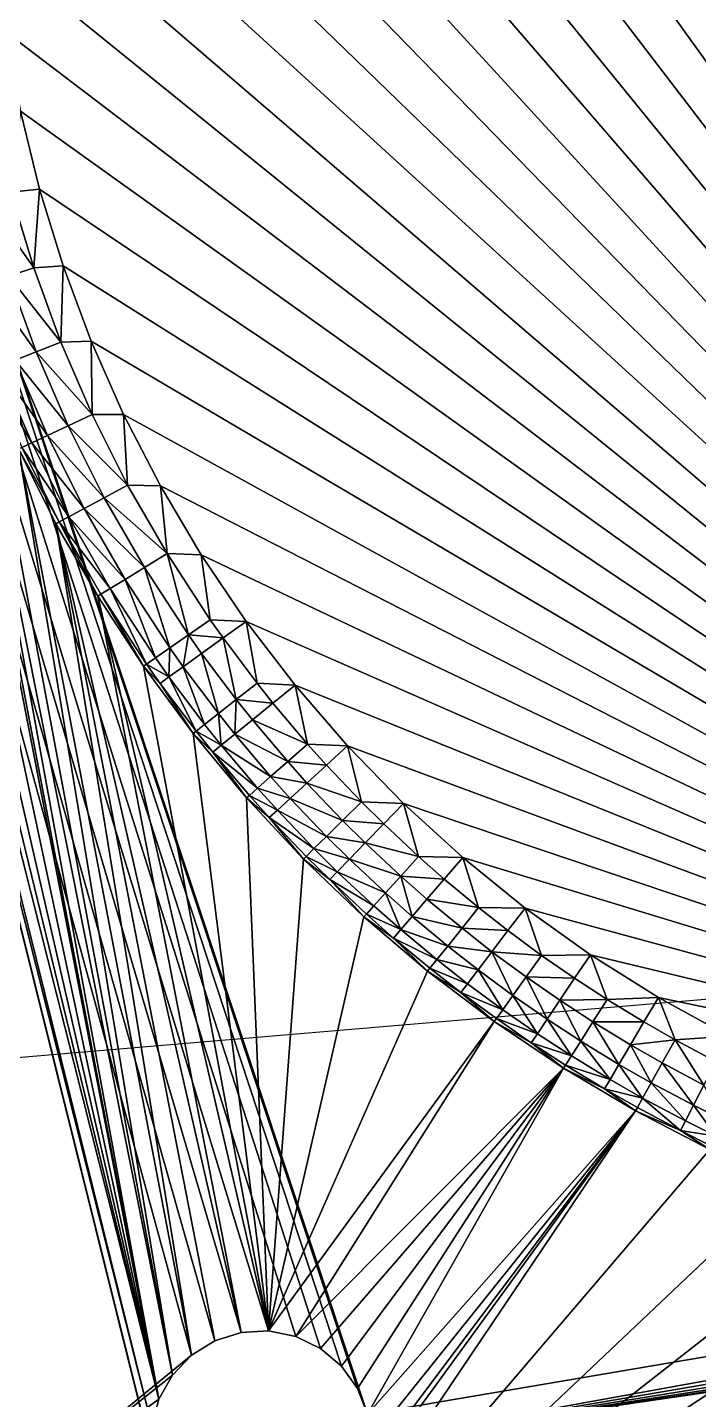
# Model space of a CAD drawing. Header units: millimetres. Extents: x 181 to 425, y 159 to 1094.
# Drawn here: x 285.05 to 294.22, y 274.74 to 293.48 of the extents above; entities that cross this region are included whole.
import ezdxf

# ---------------------------------------------------------------- set-up
doc = ezdxf.new("R2010")
doc.units = ezdxf.units.MM
doc.layers.add('Tampa', color=7, linetype='Continuous', transparency=0.6)

# ---------------------------------------------------------------- blocks, each defined once
blk = doc.blocks.new('plataforma')
for points in [[(-0.686, 27.723), (-2.5, 31), (36.5, 31)], [(-0.907, 28.027), (-2.5, 31), (-0.686, 27.723)], [(-1.536, 28.427), (-2.5, 31), (-1.196, 28.267)], [(-1.196, 28.267), (-2.5, 31), (-0.907, 28.027)], [(-2.5, 31, 2.5), (-2.281, 28.473, 2.5), (36.5, 31, 2.5)], [(-2.281, -8.527), (-1.906, 25.503), (36.5, 31)], [(-2.281, -8.527), (36.5, 31), (15.664, 9.429)], [(-2.281, 28.473, 2.5), (-1.906, 28.497, 2.5), (36.5, 31, 2.5)], [(-1.906, 25.503), (-1.536, 25.573), (36.5, 31)], [(-1.906, 28.497, 2.5), (-1.536, 28.427, 2.5), (36.5, 31, 2.5)], [(-1.196, 25.733), (36.5, 31), (-1.536, 25.573)], [(-1.536, 28.427, 2.5), (37.277, 30.898, 2.5), (36.5, 31, 2.5)], [(-1.196, 25.733), (-0.907, 25.973), (36.5, 31)], [(-0.907, 25.973), (-0.686, 26.277), (36.5, 31)], [(-0.686, 26.277), (-0.547, 26.627), (36.5, 31)], [(-0.547, 27.373), (-0.686, 27.723), (36.5, 31)], [(-0.547, 26.627), (-0.5, 27), (36.5, 31)], [(-0.5, 27), (-0.547, 27.373), (36.5, 31)], [(-1.536, 28.427, 2.5), (-1.196, 28.267, 2.5), (37.277, 30.898, 2.5)], [(37.277, 30.898, 2.5), (-1.196, 28.267, 2.5), (38, 30.598, 2.5)], [(-5.398, -11.776), (-4.621, 30.121), (-4, 30.598)], [(-5.398, -11.776), (-4, 30.598), (-3.488, 27.188)], [(-1.196, 28.267, 2.5), (38.621, 30.121, 2.5), (38, 30.598, 2.5)], [(-5.398, -11.776), (-5.098, 29.5), (-4.621, 30.121)], [(-1.196, 28.267, 2.5), (39.098, 29.5, 2.5), (38.621, 30.121, 2.5)], [(-5.398, -11.776), (-5.398, 28.777), (-5.098, 29.5)], [(-1.196, 28.267, 2.5), (16.429, 28.492, 2.5), (39.098, 29.5, 2.5)], [(-5.398, -11.776), (-5.5, 28), (-5.398, 28.777)], [(-1.196, 28.267, 2.5), (15.288, 28.427, 2.5), (16.429, 28.492, 2.5)], [(-1.536, 28.427, 2.5), (-1.536, 28.427), (-1.196, 28.267)], [(-1.196, 28.267, 2.5), (-1.536, 28.427, 2.5), (-1.196, 28.267)], [(14.154, 28.296, 2.5), (15.288, 28.427, 2.5), (-1.196, 28.267, 2.5)], [(14.154, 28.296, 2.5), (-1.196, 28.267, 2.5), (-0.907, 28.027, 2.5)], [(-1.196, 28.267, 2.5), (-1.196, 28.267), (-0.907, 28.027)], [(-0.907, 28.027, 2.5), (-1.196, 28.267, 2.5), (-0.907, 28.027)], [(14.154, 28.296, 2.5), (-0.907, 28.027, 2.5), (13.028, 28.102, 2.5)], [(-5.5, -11), (-5.5, -11, 2.5), (-5.5, 28)], [(-5.5, 28), (-5.5, -11, 2.5), (-5.5, 28, 2.5)], [(-5.5, -11), (-5.5, 28), (-5.398, -11.776)], [(-5.5, 28, 2.5), (-5.5, -11, 2.5), (-5.398, -11.776, 2.5)], [(-4.621, -13.121, 2.5), (-5.5, 28, 2.5), (-5.098, -12.5, 2.5)], [(-5.098, -12.5, 2.5), (-5.5, 28, 2.5), (-5.398, -11.776, 2.5)], [(-4, -13.598, 2.5), (-5.5, 28, 2.5), (-4.621, -13.121, 2.5)], [(-3.488, -10.188, 2.5), (-5.5, 28, 2.5), (-4, -13.598, 2.5)], [(-2.956, -8.844, 2.5), (-2.639, -8.643, 2.5), (-5.5, 28, 2.5)], [(-3.395, -9.448, 2.5), (-5.5, 28, 2.5), (-3.488, -9.812, 2.5)], [(-3.214, -9.118, 2.5), (-5.5, 28, 2.5), (-3.395, -9.448, 2.5)], [(-2.956, -8.844, 2.5), (-5.5, 28, 2.5), (-3.214, -9.118, 2.5)], [(-2.281, -8.527, 2.5), (-5.5, 28, 2.5), (-2.639, -8.643, 2.5)], [(-1.906, -8.503, 2.5), (-5.5, 28, 2.5), (-2.281, -8.527, 2.5)], [(-2.967, 7.358, 2.5), (-5.5, 28, 2.5), (-1.906, -8.503, 2.5)], [(-3, 8.5, 2.5), (-5.5, 28, 2.5), (-2.967, 7.358, 2.5)], [(-2.967, 9.642, 2.5), (-5.5, 28, 2.5), (-3, 8.5, 2.5)], [(-2.87, 10.78, 2.5), (-5.5, 28, 2.5), (-2.967, 9.642, 2.5)], [(-2.707, 11.91, 2.5), (-5.5, 28, 2.5), (-2.87, 10.78, 2.5)], [(-2.48, 13.03, 2.5), (-5.5, 28, 2.5), (-2.707, 11.91, 2.5)], [(-2.19, 14.135, 2.5), (-5.5, 28, 2.5), (-2.48, 13.03, 2.5)], [(-1.837, 15.221, 2.5), (-5.5, 28, 2.5), (-2.19, 14.135, 2.5)], [(-1.422, 16.285, 2.5), (-5.5, 28, 2.5), (-1.837, 15.221, 2.5)], [(-0.948, 17.324, 2.5), (-5.5, 28, 2.5), (-1.422, 16.285, 2.5)], [(-0.415, 18.335, 2.5), (-5.5, 28, 2.5), (-0.948, 17.324, 2.5)], [(0.175, 19.313, 2.5), (-5.5, 28, 2.5), (-0.415, 18.335, 2.5)], [(0.82, 20.256, 2.5), (-5.5, 28, 2.5), (0.175, 19.313, 2.5)], [(0.82, 20.256, 2.5), (1.517, 21.16, 2.5), (-5.5, 28, 2.5)], [(-3.488, -10.188, 2.5), (-3.488, -9.812, 2.5), (-5.5, 28, 2.5)], [(1.517, 21.16, 2.5), (-2.956, 25.844, 2.5), (-5.5, 28, 2.5)], [(11.916, 27.843, 2.5), (13.028, 28.102, 2.5), (-0.907, 28.027, 2.5)], [(-0.907, 28.027, 2.5), (-0.686, 27.723, 2.5), (11.916, 27.843, 2.5)], [(-0.907, 28.027), (-0.686, 27.723), (-0.907, 28.027, 2.5)], [(-0.907, 28.027, 2.5), (-0.686, 27.723), (-0.686, 27.723, 2.5)], [(-0.686, -9.277), (39.5, 28), (-0.547, -9.627)], [(17.336, 7.571), (39.5, 28), (-0.686, -9.277)], [(-0.547, -9.627), (39.5, 28), (-0.5, -10)], [(-0.5, -10), (39.5, 28), (34.512, -9.812)], [(13.038, 28.052, 3.888), (11.929, 27.794, 3.888), (11.967, 27.649, 4.25)], [(13.038, 28.052, 3.888), (11.967, 27.649, 4.25), (13.068, 27.905, 4.25)], [(10.82, 27.521, 2.5), (11.916, 27.843, 2.5), (-0.686, 27.723, 2.5)], [(10.82, 27.521, 2.5), (10.82, 27.521, 3.5), (11.916, 27.843, 2.5)], [(11.916, 27.843, 2.5), (10.82, 27.521, 3.5), (11.916, 27.843, 3.5)], [(11.916, 27.843, 3.5), (10.82, 27.521, 3.5), (10.835, 27.472, 3.888)], [(11.916, 27.843, 3.5), (10.835, 27.472, 3.888), (11.929, 27.794, 3.888)], [(11.929, 27.794, 3.888), (10.835, 27.472, 3.888), (10.882, 27.33, 4.25)], [(11.929, 27.794, 3.888), (10.882, 27.33, 4.25), (11.967, 27.649, 4.25)], [(13.068, 27.905, 4.25), (11.967, 27.649, 4.25), (12.027, 27.418, 4.561)], [(13.068, 27.905, 4.25), (12.027, 27.418, 4.561), (13.115, 27.671, 4.561)], [(14.216, 27.862, 4.561), (13.115, 27.671, 4.561), (13.177, 27.367, 4.799)], [(14.216, 27.862, 4.561), (13.177, 27.367, 4.799), (14.26, 27.554, 4.799)], [(10.82, 27.521, 2.5), (-0.686, 27.723, 2.5), (-0.547, 27.373, 2.5)], [(-0.686, 27.723), (-0.547, 27.373), (-0.686, 27.723, 2.5)], [(-0.686, 27.723, 2.5), (-0.547, 27.373), (-0.547, 27.373, 2.5)], [(11.967, 27.649, 4.25), (10.882, 27.33, 4.25), (10.955, 27.103, 4.561)], [(11.967, 27.649, 4.25), (10.955, 27.103, 4.561), (12.027, 27.418, 4.561)], [(13.115, 27.671, 4.561), (12.027, 27.418, 4.561), (12.106, 27.118, 4.799)], [(13.115, 27.671, 4.561), (12.106, 27.118, 4.799), (13.177, 27.367, 4.799)], [(14.26, 27.554, 4.799), (13.177, 27.367, 4.799), (13.249, 27.012, 4.949)], [(14.26, 27.554, 4.799), (13.249, 27.012, 4.949), (14.312, 27.196, 4.949)], [(15.353, 27.679, 4.799), (14.26, 27.554, 4.799), (14.312, 27.196, 4.949)], [(15.353, 27.679, 4.799), (14.312, 27.196, 4.949), (15.384, 27.319, 4.949)], [(-0.547, 27.373, 2.5), (-0.5, 27, 2.5), (10.82, 27.521, 2.5)], [(-0.547, 27.373), (-0.5, 27), (-0.547, 27.373, 2.5)], [(-0.547, 27.373, 2.5), (-0.5, 27), (-0.5, 27, 2.5)], [(9.744, 27.137, 2.5), (10.82, 27.521, 2.5), (-0.5, 27, 2.5)], [(9.744, 27.137, 2.5), (9.744, 27.137, 3.5), (10.82, 27.521, 2.5)], [(10.82, 27.521, 2.5), (9.744, 27.137, 3.5), (10.82, 27.521, 3.5)], [(10.82, 27.521, 3.5), (9.744, 27.137, 3.5), (10.835, 27.472, 3.888)], [(10.835, 27.472, 3.888), (9.744, 27.137, 3.5), (9.762, 27.09, 3.888)], [(10.835, 27.472, 3.888), (9.762, 27.09, 3.888), (9.817, 26.95, 4.25)], [(10.835, 27.472, 3.888), (9.817, 26.95, 4.25), (10.882, 27.33, 4.25)], [(12.027, 27.418, 4.561), (10.955, 27.103, 4.561), (11.051, 26.808, 4.799)], [(12.027, 27.418, 4.561), (11.051, 26.808, 4.799), (12.106, 27.118, 4.799)], [(13.177, 27.367, 4.799), (12.106, 27.118, 4.799), (12.198, 26.768, 4.949)], [(13.177, 27.367, 4.799), (12.198, 26.768, 4.949), (13.249, 27.012, 4.949)], [(-5.398, -11.776), (-3.488, 27.188), (-3.488, 26.812)], [(10.882, 27.33, 4.25), (9.817, 26.95, 4.25), (9.903, 26.728, 4.561)], [(10.882, 27.33, 4.25), (9.903, 26.728, 4.561), (10.955, 27.103, 4.561)], [(14.312, 27.196, 4.949), (13.249, 27.012, 4.949), (14.269, 26.797, 5)], [(14.312, 27.196, 4.949), (14.269, 26.797, 5), (15.357, 26.927, 5)], [(15.384, 27.319, 4.949), (14.312, 27.196, 4.949), (15.357, 26.927, 5)], [(15.384, 27.319, 4.949), (15.357, 26.927, 5), (16.452, 26.992, 5)], [(17.548, 26.992, 5), (-1.468, 9.596, 5), (18.643, 26.927, 5)], [(16.452, 26.992, 5), (-1.468, 9.596, 5), (17.548, 26.992, 5)], [(15.357, 26.927, 5), (-1.468, 9.596, 5), (16.452, 26.992, 5)], [(-0.5, 27, 2.5), (-0.547, 26.627, 2.5), (9.744, 27.137, 2.5)], [(8.692, 26.693, 2.5), (9.744, 27.137, 2.5), (-0.547, 26.627, 2.5)], [(-0.547, 26.627), (-0.547, 26.627, 2.5), (-0.5, 27)], [(-0.5, 27), (-0.547, 26.627, 2.5), (-0.5, 27, 2.5)], [(8.692, 26.693, 2.5), (8.692, 26.693, 3.5), (9.744, 27.137, 2.5)], [(9.744, 27.137, 2.5), (8.692, 26.693, 3.5), (9.744, 27.137, 3.5)], [(9.744, 27.137, 3.5), (8.692, 26.693, 3.5), (9.762, 27.09, 3.888)], [(9.762, 27.09, 3.888), (8.692, 26.693, 3.5), (8.713, 26.646, 3.888)], [(9.762, 27.09, 3.888), (8.713, 26.646, 3.888), (9.817, 26.95, 4.25)], [(10.955, 27.103, 4.561), (9.903, 26.728, 4.561), (10.016, 26.438, 4.799)], [(10.955, 27.103, 4.561), (10.016, 26.438, 4.799), (11.051, 26.808, 4.799)], [(12.106, 27.118, 4.799), (11.051, 26.808, 4.799), (11.163, 26.464, 4.949)], [(12.106, 27.118, 4.799), (11.163, 26.464, 4.949), (12.198, 26.768, 4.949)], [(13.249, 27.012, 4.949), (12.198, 26.768, 4.949), (13.189, 26.603, 5)], [(13.249, 27.012, 4.949), (13.189, 26.603, 5), (14.269, 26.797, 5)], [(-3.395, 26.448), (-5.398, -11.776), (-3.488, 26.812)], [(18.643, 26.927, 5), (-1.468, 9.596, 5), (19.732, 26.797, 5)], [(14.269, 26.797, 5), (-1.468, 9.596, 5), (15.357, 26.927, 5)], [(9.817, 26.95, 4.25), (8.713, 26.646, 3.888), (8.775, 26.51, 4.25)], [(9.817, 26.95, 4.25), (8.775, 26.51, 4.25), (9.903, 26.728, 4.561)], [(11.051, 26.808, 4.799), (10.016, 26.438, 4.799), (10.147, 26.101, 4.949)], [(11.051, 26.808, 4.799), (10.147, 26.101, 4.949), (11.163, 26.464, 4.949)], [(19.732, 26.797, 5), (-1.468, 9.596, 5), (20.811, 26.603, 5)], [(13.189, 26.603, 5), (-1.468, 9.596, 5), (14.269, 26.797, 5)], [(-0.547, 26.627, 2.5), (-0.686, 26.277, 2.5), (3.061, 22.843, 2.5)], [(-0.686, 26.277), (-0.686, 26.277, 2.5), (-0.547, 26.627)], [(-0.547, 26.627), (-0.686, 26.277, 2.5), (-0.547, 26.627, 2.5)], [(8.692, 26.693, 2.5), (-0.547, 26.627, 2.5), (7.667, 26.189, 2.5)], [(3.061, 22.843, 2.5), (3.903, 23.615, 2.5), (-0.547, 26.627, 2.5)], [(4.787, 24.338, 2.5), (-0.547, 26.627, 2.5), (3.903, 23.615, 2.5)], [(5.711, 25.009, 2.5), (-0.547, 26.627, 2.5), (4.787, 24.338, 2.5)], [(6.672, 25.627, 2.5), (-0.547, 26.627, 2.5), (5.711, 25.009, 2.5)], [(7.667, 26.189, 2.5), (-0.547, 26.627, 2.5), (6.672, 25.627, 2.5)], [(7.667, 26.189, 2.5), (7.667, 26.189, 3.5), (8.692, 26.693, 2.5)], [(8.692, 26.693, 2.5), (7.667, 26.189, 3.5), (8.692, 26.693, 3.5)], [(8.692, 26.693, 3.5), (7.667, 26.189, 3.5), (8.421, 26.51, 3.888)], [(8.692, 26.693, 3.5), (8.421, 26.51, 3.888), (8.713, 26.646, 3.888)], [(8.713, 26.646, 3.888), (8.421, 26.51, 3.888), (8.485, 26.375, 4.25)], [(8.713, 26.646, 3.888), (8.485, 26.375, 4.25), (8.775, 26.51, 4.25)], [(9.903, 26.728, 4.561), (8.775, 26.51, 4.25), (8.874, 26.293, 4.561)], [(9.903, 26.728, 4.561), (8.874, 26.293, 4.561), (10.016, 26.438, 4.799)], [(12.198, 26.768, 4.949), (11.163, 26.464, 4.949), (12.124, 26.346, 5)], [(12.198, 26.768, 4.949), (12.124, 26.346, 5), (13.189, 26.603, 5)], [(-5.398, -11.776), (-3.395, 26.448), (-3.214, 26.118)], [(20.811, 26.603, 5), (-1.468, 9.596, 5), (21.876, 26.346, 5)], [(12.124, 26.346, 5), (-1.468, 9.596, 5), (13.189, 26.603, 5)], [(8.421, 26.51, 3.888), (7.667, 26.189, 3.5), (7.691, 26.143, 3.888)], [(8.421, 26.51, 3.888), (7.691, 26.143, 3.888), (8.485, 26.375, 4.25)], [(8.775, 26.51, 4.25), (8.485, 26.375, 4.25), (8.874, 26.293, 4.561)], [(10.016, 26.438, 4.799), (8.874, 26.293, 4.561), (9.003, 26.01, 4.799)], [(10.016, 26.438, 4.799), (9.003, 26.01, 4.799), (10.147, 26.101, 4.949)], [(11.163, 26.464, 4.949), (10.147, 26.101, 4.949), (11.075, 26.025, 5)], [(11.163, 26.464, 4.949), (11.075, 26.025, 5), (12.124, 26.346, 5)], [(21.876, 26.346, 5), (-1.468, 9.596, 5), (22.925, 26.025, 5)], [(11.075, 26.025, 5), (-1.468, 9.596, 5), (12.124, 26.346, 5)], [(2.265, 22.024, 2.5), (-0.686, 26.277, 2.5), (-0.907, 25.973, 2.5)], [(-0.907, 25.973), (-0.907, 25.973, 2.5), (-0.686, 26.277)], [(-0.686, 26.277), (-0.907, 25.973, 2.5), (-0.686, 26.277, 2.5)], [(2.265, 22.024, 2.5), (3.061, 22.843, 2.5), (-0.686, 26.277, 2.5)], [(8.485, 26.375, 4.25), (7.691, 26.143, 3.888), (7.76, 26.011, 4.25)], [(8.485, 26.375, 4.25), (7.76, 26.011, 4.25), (8.588, 26.159, 4.561)], [(8.874, 26.293, 4.561), (8.485, 26.375, 4.25), (8.588, 26.159, 4.561)], [(8.874, 26.293, 4.561), (8.588, 26.159, 4.561), (9.003, 26.01, 4.799)], [(-5.398, -11.776), (-3.214, 26.118), (-2.956, 25.844)], [(6.672, 25.627, 2.5), (6.672, 25.627, 3.5), (7.667, 26.189, 2.5)], [(7.667, 26.189, 2.5), (6.672, 25.627, 3.5), (7.667, 26.189, 3.5)], [(7.667, 26.189, 3.5), (6.672, 25.627, 3.5), (7.369, 25.97, 3.888)], [(7.667, 26.189, 3.5), (7.369, 25.97, 3.888), (7.691, 26.143, 3.888)], [(7.691, 26.143, 3.888), (7.369, 25.97, 3.888), (7.441, 25.839, 4.25)], [(7.691, 26.143, 3.888), (7.441, 25.839, 4.25), (7.76, 26.011, 4.25)], [(8.588, 26.159, 4.561), (7.76, 26.011, 4.25), (7.872, 25.8, 4.561)], [(8.588, 26.159, 4.561), (7.872, 25.8, 4.561), (8.721, 25.879, 4.799)], [(9.003, 26.01, 4.799), (8.588, 26.159, 4.561), (8.721, 25.879, 4.799)], [(10.147, 26.101, 4.949), (9.003, 26.01, 4.799), (9.154, 25.681, 4.949)], [(10.147, 26.101, 4.949), (9.154, 25.681, 4.949), (10.047, 25.644, 5)], [(10.147, 26.101, 4.949), (10.047, 25.644, 5), (11.075, 26.025, 5)], [(22.925, 26.025, 5), (-1.468, 9.596, 5), (23.953, 25.644, 5)], [(10.047, 25.644, 5), (-1.468, 9.596, 5), (11.075, 26.025, 5)], [(2.265, 22.024, 2.5), (-0.907, 25.973, 2.5), (-1.196, 25.733, 2.5)], [(-1.196, 25.733), (-1.196, 25.733, 2.5), (-0.907, 25.973)], [(-0.907, 25.973), (-1.196, 25.733, 2.5), (-0.907, 25.973, 2.5)], [(7.369, 25.97, 3.888), (6.672, 25.627, 3.5), (6.698, 25.583, 3.888)], [(7.369, 25.97, 3.888), (6.698, 25.583, 3.888), (6.776, 25.455, 4.25)], [(7.369, 25.97, 3.888), (6.776, 25.455, 4.25), (7.441, 25.839, 4.25)], [(7.76, 26.011, 4.25), (7.441, 25.839, 4.25), (7.872, 25.8, 4.561)], [(8.721, 25.879, 4.799), (7.872, 25.8, 4.561), (8.017, 25.525, 4.799)], [(8.721, 25.879, 4.799), (8.017, 25.525, 4.799), (8.877, 25.552, 4.949)], [(9.003, 26.01, 4.799), (8.721, 25.879, 4.799), (8.877, 25.552, 4.949)], [(9.003, 26.01, 4.799), (8.877, 25.552, 4.949), (9.154, 25.681, 4.949)], [(-2.639, 25.643), (-5.398, -11.776), (-2.956, 25.844)], [(1.517, 21.16, 2.5), (-2.639, 25.643, 2.5), (-2.956, 25.844, 2.5)], [(2.265, 22.024, 2.5), (-1.196, 25.733, 2.5), (-1.536, 25.573, 2.5)], [(-1.536, 25.573), (-1.536, 25.573, 2.5), (-1.196, 25.733)], [(-1.196, 25.733), (-1.536, 25.573, 2.5), (-1.196, 25.733, 2.5)], [(7.441, 25.839, 4.25), (6.776, 25.455, 4.25), (6.899, 25.251, 4.561)], [(7.441, 25.839, 4.25), (6.899, 25.251, 4.561), (7.556, 25.63, 4.561)], [(7.872, 25.8, 4.561), (7.441, 25.839, 4.25), (7.556, 25.63, 4.561)], [(7.872, 25.8, 4.561), (7.556, 25.63, 4.561), (8.017, 25.525, 4.799)], [(9.154, 25.681, 4.949), (8.877, 25.552, 4.949), (9.044, 25.202, 5)], [(9.154, 25.681, 4.949), (9.044, 25.202, 5), (10.047, 25.644, 5)], [(-5.398, -11.776), (-2.639, 25.643), (-3.488, -9.812)], [(-2.281, 25.527), (-3.488, -9.812), (-2.639, 25.643)], [(-2.281, 25.527), (-3.395, -9.448), (-3.488, -9.812)], [(-2.281, 25.527), (-3.214, -9.118), (-3.395, -9.448)], [(-2.281, 25.527), (-2.956, -8.844), (-3.214, -9.118)], [(-2.281, 25.527), (-2.639, -8.643), (-2.956, -8.844)], [(1.517, 21.16, 2.5), (-2.281, 25.527, 2.5), (-2.639, 25.643, 2.5)], [(-2.281, 25.527), (-2.281, -8.527), (-2.639, -8.643)], [(-2.281, -8.527), (-2.281, 25.527), (-1.906, 25.503)], [(1.517, 21.16, 2.5), (-1.906, 25.503, 2.5), (-2.281, 25.527, 2.5)], [(-1.536, 25.573, 2.5), (-1.906, 25.503, 2.5), (2.265, 22.024, 2.5)], [(-1.906, 25.503), (-1.906, 25.503, 2.5), (-1.536, 25.573)], [(-1.536, 25.573), (-1.906, 25.503, 2.5), (-1.536, 25.573, 2.5)], [(1.517, 21.16, 2.5), (2.265, 22.024, 2.5), (-1.906, 25.503, 2.5)], [(23.953, 25.644, 5), (-1.468, 9.596, 5), (24.956, 25.202, 5)], [(9.044, 25.202, 5), (-1.468, 9.596, 5), (10.047, 25.644, 5)], [(5.711, 25.009, 2.5), (5.711, 25.009, 3.5), (6.672, 25.627, 2.5)], [(6.672, 25.627, 2.5), (5.711, 25.009, 3.5), (6.672, 25.627, 3.5)], [(6.672, 25.627, 3.5), (5.711, 25.009, 3.5), (6.351, 25.369, 3.888)], [(6.672, 25.627, 3.5), (6.351, 25.369, 3.888), (6.698, 25.583, 3.888)], [(6.698, 25.583, 3.888), (6.351, 25.369, 3.888), (6.431, 25.242, 4.25)], [(6.698, 25.583, 3.888), (6.431, 25.242, 4.25), (6.776, 25.455, 4.25)], [(7.556, 25.63, 4.561), (6.899, 25.251, 4.561), (7.059, 24.985, 4.799)], [(7.556, 25.63, 4.561), (7.059, 24.985, 4.799), (7.706, 25.358, 4.799)], [(8.017, 25.525, 4.799), (7.556, 25.63, 4.561), (7.706, 25.358, 4.799)], [(8.017, 25.525, 4.799), (7.706, 25.358, 4.799), (7.881, 25.041, 4.949)], [(8.017, 25.525, 4.799), (7.881, 25.041, 4.949), (8.185, 25.205, 4.949)], [(8.877, 25.552, 4.949), (8.017, 25.525, 4.799), (8.185, 25.205, 4.949)], [(8.877, 25.552, 4.949), (8.185, 25.205, 4.949), (9.044, 25.202, 5)], [(6.351, 25.369, 3.888), (5.711, 25.009, 3.5), (5.74, 24.967, 3.888)], [(6.351, 25.369, 3.888), (5.74, 24.967, 3.888), (5.825, 24.844, 4.25)], [(6.351, 25.369, 3.888), (5.825, 24.844, 4.25), (6.431, 25.242, 4.25)], [(6.776, 25.455, 4.25), (6.431, 25.242, 4.25), (6.558, 25.04, 4.561)], [(6.776, 25.455, 4.25), (6.558, 25.04, 4.561), (6.899, 25.251, 4.561)], [(7.706, 25.358, 4.799), (7.059, 24.985, 4.799), (7.246, 24.675, 4.949)], [(7.706, 25.358, 4.799), (7.246, 24.675, 4.949), (7.881, 25.041, 4.949)], [(24.956, 25.202, 5), (-1.468, 9.596, 5), (25.932, 24.701, 5)], [(8.068, 24.701, 5), (-1.468, 9.596, 5), (9.044, 25.202, 5)], [(6.431, 25.242, 4.25), (5.825, 24.844, 4.25), (5.959, 24.647, 4.561)], [(6.431, 25.242, 4.25), (5.959, 24.647, 4.561), (6.558, 25.04, 4.561)], [(6.899, 25.251, 4.561), (6.558, 25.04, 4.561), (6.724, 24.778, 4.799)], [(6.899, 25.251, 4.561), (6.724, 24.778, 4.799), (7.059, 24.985, 4.799)], [(8.185, 25.205, 4.949), (7.881, 25.041, 4.949), (8.068, 24.701, 5)], [(8.185, 25.205, 4.949), (8.068, 24.701, 5), (9.044, 25.202, 5)], [(4.787, 24.338, 2.5), (4.787, 24.338, 3.5), (5.711, 25.009, 2.5)], [(5.711, 25.009, 2.5), (4.787, 24.338, 3.5), (5.711, 25.009, 3.5)], [(5.711, 25.009, 3.5), (4.787, 24.338, 3.5), (5.37, 24.708, 3.888)], [(5.711, 25.009, 3.5), (5.37, 24.708, 3.888), (5.74, 24.967, 3.888)], [(5.74, 24.967, 3.888), (5.37, 24.708, 3.888), (5.458, 24.587, 4.25)], [(5.74, 24.967, 3.888), (5.458, 24.587, 4.25), (5.825, 24.844, 4.25)], [(6.558, 25.04, 4.561), (5.959, 24.647, 4.561), (6.134, 24.39, 4.799)], [(6.558, 25.04, 4.561), (6.134, 24.39, 4.799), (6.724, 24.778, 4.799)], [(7.059, 24.985, 4.799), (6.724, 24.778, 4.799), (6.917, 24.472, 4.949)], [(7.059, 24.985, 4.799), (6.917, 24.472, 4.949), (7.246, 24.675, 4.949)], [(7.881, 25.041, 4.949), (7.246, 24.675, 4.949), (8.068, 24.701, 5)], [(5.825, 24.844, 4.25), (5.458, 24.587, 4.25), (5.597, 24.393, 4.561)], [(5.825, 24.844, 4.25), (5.597, 24.393, 4.561), (5.959, 24.647, 4.561)], [(6.724, 24.778, 4.799), (6.134, 24.39, 4.799), (6.339, 24.092, 4.949)], [(6.724, 24.778, 4.799), (6.339, 24.092, 4.949), (6.917, 24.472, 4.949)], [(25.932, 24.701, 5), (-1.468, 9.596, 5), (26.876, 24.143, 5)], [(7.124, 24.143, 5), (-1.468, 9.596, 5), (8.068, 24.701, 5)], [(5.37, 24.708, 3.888), (4.787, 24.338, 3.5), (4.818, 24.298, 3.888)], [(5.37, 24.708, 3.888), (4.818, 24.298, 3.888), (4.91, 24.179, 4.25)], [(5.37, 24.708, 3.888), (4.91, 24.179, 4.25), (5.458, 24.587, 4.25)], [(5.458, 24.587, 4.25), (4.91, 24.179, 4.25), (5.055, 23.99, 4.561)], [(5.458, 24.587, 4.25), (5.055, 23.99, 4.561), (5.597, 24.393, 4.561)], [(5.959, 24.647, 4.561), (5.597, 24.393, 4.561), (5.778, 24.14, 4.799)], [(5.959, 24.647, 4.561), (5.778, 24.14, 4.799), (6.134, 24.39, 4.799)], [(7.246, 24.675, 4.949), (6.917, 24.472, 4.949), (7.124, 24.143, 5)], [(7.246, 24.675, 4.949), (7.124, 24.143, 5), (8.068, 24.701, 5)], [(5.597, 24.393, 4.561), (5.055, 23.99, 4.561), (5.245, 23.744, 4.799)], [(5.597, 24.393, 4.561), (5.245, 23.744, 4.799), (5.778, 24.14, 4.799)], [(6.134, 24.39, 4.799), (5.778, 24.14, 4.799), (5.989, 23.846, 4.949)], [(6.134, 24.39, 4.799), (5.989, 23.846, 4.949), (6.339, 24.092, 4.949)], [(6.917, 24.472, 4.949), (6.339, 24.092, 4.949), (7.124, 24.143, 5)], [(3.903, 23.615, 2.5), (3.903, 23.615, 3.5), (4.787, 24.338, 2.5)], [(4.787, 24.338, 2.5), (3.903, 23.615, 3.5), (4.787, 24.338, 3.5)], [(4.787, 24.338, 3.5), (3.903, 23.615, 3.5), (4.43, 23.991, 3.888)], [(4.787, 24.338, 3.5), (4.43, 23.991, 3.888), (4.818, 24.298, 3.888)], [(4.818, 24.298, 3.888), (4.43, 23.991, 3.888), (4.525, 23.874, 4.25)], [(4.818, 24.298, 3.888), (4.525, 23.874, 4.25), (4.91, 24.179, 4.25)], [(4.91, 24.179, 4.25), (4.525, 23.874, 4.25), (5.055, 23.99, 4.561)], [(26.876, 24.143, 5), (-1.468, 9.596, 5), (27.785, 23.531, 5)], [(6.215, 23.531, 5), (-1.468, 9.596, 5), (7.124, 24.143, 5)], [(4.43, 23.991, 3.888), (3.903, 23.615, 3.5), (3.936, 23.576, 3.888)], [(4.43, 23.991, 3.888), (3.936, 23.576, 3.888), (4.034, 23.463, 4.25)], [(4.43, 23.991, 3.888), (4.034, 23.463, 4.25), (4.525, 23.874, 4.25)], [(5.055, 23.99, 4.561), (4.525, 23.874, 4.25), (4.675, 23.689, 4.561)], [(5.055, 23.99, 4.561), (4.675, 23.689, 4.561), (5.245, 23.744, 4.799)], [(5.778, 24.14, 4.799), (5.245, 23.744, 4.799), (5.466, 23.458, 4.949)], [(5.778, 24.14, 4.799), (5.466, 23.458, 4.949), (5.989, 23.846, 4.949)], [(6.339, 24.092, 4.949), (5.989, 23.846, 4.949), (6.215, 23.531, 5)], [(6.339, 24.092, 4.949), (6.215, 23.531, 5), (7.124, 24.143, 5)], [(4.525, 23.874, 4.25), (4.034, 23.463, 4.25), (4.19, 23.283, 4.561)], [(4.525, 23.874, 4.25), (4.19, 23.283, 4.561), (4.675, 23.689, 4.561)], [(5.989, 23.846, 4.949), (5.466, 23.458, 4.949), (6.215, 23.531, 5)], [(3.061, 22.843, 2.5), (3.061, 22.843, 3.5), (3.903, 23.615, 2.5)], [(3.903, 23.615, 2.5), (3.061, 22.843, 3.5), (3.903, 23.615, 3.5)], [(3.903, 23.615, 3.5), (3.061, 22.843, 3.5), (3.535, 23.219, 3.888)], [(3.903, 23.615, 3.5), (3.535, 23.219, 3.888), (3.936, 23.576, 3.888)], [(4.675, 23.689, 4.561), (4.19, 23.283, 4.561), (4.394, 23.048, 4.799)], [(4.675, 23.689, 4.561), (4.394, 23.048, 4.799), (4.871, 23.448, 4.799)], [(5.245, 23.744, 4.799), (4.675, 23.689, 4.561), (4.871, 23.448, 4.799)], [(5.245, 23.744, 4.799), (4.871, 23.448, 4.799), (5.099, 23.167, 4.949)], [(5.245, 23.744, 4.799), (5.099, 23.167, 4.949), (5.466, 23.458, 4.949)], [(27.785, 23.531, 5), (-1.468, 9.596, 5), (28.657, 22.866, 5)], [(5.343, 22.866, 5), (-1.468, 9.596, 5), (6.215, 23.531, 5)], [(3.936, 23.576, 3.888), (3.535, 23.219, 3.888), (3.636, 23.108, 4.25)], [(3.936, 23.576, 3.888), (3.636, 23.108, 4.25), (4.034, 23.463, 4.25)], [(4.034, 23.463, 4.25), (3.636, 23.108, 4.25), (3.797, 22.933, 4.561)], [(4.034, 23.463, 4.25), (3.797, 22.933, 4.561), (4.19, 23.283, 4.561)], [(4.871, 23.448, 4.799), (4.394, 23.048, 4.799), (4.631, 22.775, 4.949)], [(4.871, 23.448, 4.799), (4.631, 22.775, 4.949), (5.099, 23.167, 4.949)], [(5.466, 23.458, 4.949), (5.099, 23.167, 4.949), (5.343, 22.866, 5)], [(5.466, 23.458, 4.949), (5.343, 22.866, 5), (6.215, 23.531, 5)], [(4.19, 23.283, 4.561), (3.797, 22.933, 4.561), (4.007, 22.703, 4.799)], [(4.19, 23.283, 4.561), (4.007, 22.703, 4.799), (4.394, 23.048, 4.799)], [(3.535, 23.219, 3.888), (3.061, 22.843, 3.5), (3.097, 22.806, 3.888)], [(3.535, 23.219, 3.888), (3.097, 22.806, 3.888), (3.201, 22.698, 4.25)], [(3.535, 23.219, 3.888), (3.201, 22.698, 4.25), (3.636, 23.108, 4.25)], [(3.636, 23.108, 4.25), (3.201, 22.698, 4.25), (3.797, 22.933, 4.561)], [(5.099, 23.167, 4.949), (4.631, 22.775, 4.949), (5.343, 22.866, 5)], [(4.513, 22.15, 5), (-1.468, 9.596, 5), (5.343, 22.866, 5)], [(28.657, 22.866, 5), (-1.468, 9.596, 5), (15.67, 16.766, 5)], [(3.797, 22.933, 4.561), (3.201, 22.698, 4.25), (3.367, 22.528, 4.561)], [(3.797, 22.933, 4.561), (3.367, 22.528, 4.561), (4.007, 22.703, 4.799)], [(4.394, 23.048, 4.799), (4.007, 22.703, 4.799), (4.251, 22.436, 4.949)], [(4.394, 23.048, 4.799), (4.251, 22.436, 4.949), (4.631, 22.775, 4.949)], [(4.631, 22.775, 4.949), (4.513, 22.15, 5), (5.343, 22.866, 5)], [(28.657, 22.866, 5), (15.67, 16.766, 5), (16.17, 16.973, 5)], [(2.265, 22.024, 2.5), (2.265, 22.024, 3.5), (3.061, 22.843, 2.5)], [(3.061, 22.843, 2.5), (2.265, 22.024, 3.5), (3.061, 22.843, 3.5)], [(3.061, 22.843, 3.5), (2.265, 22.024, 3.5), (2.687, 22.395, 3.888)], [(3.061, 22.843, 3.5), (2.687, 22.395, 3.888), (3.097, 22.806, 3.888)], [(3.097, 22.806, 3.888), (2.687, 22.395, 3.888), (2.794, 22.291, 4.25)], [(3.097, 22.806, 3.888), (2.794, 22.291, 4.25), (3.201, 22.698, 4.25)], [(3.201, 22.698, 4.25), (2.794, 22.291, 4.25), (3.367, 22.528, 4.561)], [(4.007, 22.703, 4.799), (3.367, 22.528, 4.561), (3.584, 22.305, 4.799)], [(4.007, 22.703, 4.799), (3.584, 22.305, 4.799), (3.836, 22.045, 4.949)], [(4.007, 22.703, 4.799), (3.836, 22.045, 4.949), (4.251, 22.436, 4.949)], [(4.631, 22.775, 4.949), (4.251, 22.436, 4.949), (4.513, 22.15, 5)], [(3.367, 22.528, 4.561), (2.794, 22.291, 4.25), (2.965, 22.125, 4.561)], [(3.367, 22.528, 4.561), (2.965, 22.125, 4.561), (3.584, 22.305, 4.799)], [(2.687, 22.395, 3.888), (2.265, 22.024, 3.5), (2.303, 21.989, 3.888)], [(2.687, 22.395, 3.888), (2.303, 21.989, 3.888), (2.413, 21.888, 4.25)], [(2.687, 22.395, 3.888), (2.413, 21.888, 4.25), (2.794, 22.291, 4.25)], [(3.584, 22.305, 4.799), (2.965, 22.125, 4.561), (3.188, 21.909, 4.799)], [(3.584, 22.305, 4.799), (3.188, 21.909, 4.799), (3.448, 21.657, 4.949)], [(3.584, 22.305, 4.799), (3.448, 21.657, 4.949), (3.836, 22.045, 4.949)], [(4.251, 22.436, 4.949), (3.836, 22.045, 4.949), (4.513, 22.15, 5)], [(3.726, 21.386, 5), (-1.468, 9.596, 5), (4.513, 22.15, 5)], [(2.794, 22.291, 4.25), (2.413, 21.888, 4.25), (2.965, 22.125, 4.561)], [(2.965, 22.125, 4.561), (2.413, 21.888, 4.25), (2.589, 21.726, 4.561)], [(2.965, 22.125, 4.561), (2.589, 21.726, 4.561), (3.188, 21.909, 4.799)], [(3.836, 22.045, 4.949), (3.726, 21.386, 5), (4.513, 22.15, 5)], [(1.517, 21.16, 2.5), (1.517, 21.16, 3.5), (2.265, 22.024, 2.5)], [(2.265, 22.024, 2.5), (1.517, 21.16, 3.5), (2.265, 22.024, 3.5)], [(2.265, 22.024, 3.5), (1.517, 21.16, 3.5), (1.888, 21.523, 3.888)], [(2.265, 22.024, 3.5), (1.888, 21.523, 3.888), (2.303, 21.989, 3.888)], [(2.303, 21.989, 3.888), (1.888, 21.523, 3.888), (2.002, 21.425, 4.25)], [(2.303, 21.989, 3.888), (2.002, 21.425, 4.25), (2.413, 21.888, 4.25)], [(3.836, 22.045, 4.949), (3.448, 21.657, 4.949), (3.726, 21.386, 5)], [(2.413, 21.888, 4.25), (2.002, 21.425, 4.25), (2.589, 21.726, 4.561)], [(3.188, 21.909, 4.799), (2.589, 21.726, 4.561), (2.818, 21.516, 4.799)], [(3.188, 21.909, 4.799), (2.818, 21.516, 4.799), (3.084, 21.272, 4.949)], [(3.188, 21.909, 4.799), (3.084, 21.272, 4.949), (3.448, 21.657, 4.949)], [(2.589, 21.726, 4.561), (2.002, 21.425, 4.25), (2.183, 21.27, 4.561)], [(2.589, 21.726, 4.561), (2.183, 21.27, 4.561), (2.818, 21.516, 4.799)], [(3.448, 21.657, 4.949), (3.084, 21.272, 4.949), (3.726, 21.386, 5)], [(2.986, 20.577, 5), (-1.468, 9.596, 5), (3.726, 21.386, 5)], [(1.888, 21.523, 3.888), (1.517, 21.16, 3.5), (1.557, 21.128, 3.888)], [(1.888, 21.523, 3.888), (1.557, 21.128, 3.888), (1.673, 21.033, 4.25)], [(1.888, 21.523, 3.888), (1.673, 21.033, 4.25), (2.002, 21.425, 4.25)], [(2.002, 21.425, 4.25), (1.673, 21.033, 4.25), (2.183, 21.27, 4.561)], [(2.818, 21.516, 4.799), (2.183, 21.27, 4.561), (2.418, 21.067, 4.799)], [(2.818, 21.516, 4.799), (2.418, 21.067, 4.799), (2.692, 20.831, 4.949)], [(2.818, 21.516, 4.799), (2.692, 20.831, 4.949), (3.084, 21.272, 4.949)], [(3.084, 21.272, 4.949), (2.986, 20.577, 5), (3.726, 21.386, 5)], [(2.183, 21.27, 4.561), (1.673, 21.033, 4.25), (1.857, 20.882, 4.561)], [(2.183, 21.27, 4.561), (1.857, 20.882, 4.561), (2.418, 21.067, 4.799)], [(3.084, 21.272, 4.949), (2.692, 20.831, 4.949), (2.986, 20.577, 5)], [(0.82, 20.256, 2.5), (0.82, 20.256, 3.5), (1.517, 21.16, 2.5)], [(1.517, 21.16, 2.5), (0.82, 20.256, 3.5), (1.517, 21.16, 3.5)], [(1.517, 21.16, 3.5), (0.82, 20.256, 3.5), (1.144, 20.605, 3.888)], [(1.517, 21.16, 3.5), (1.144, 20.605, 3.888), (1.557, 21.128, 3.888)], [(1.557, 21.128, 3.888), (1.144, 20.605, 3.888), (1.673, 21.033, 4.25)], [(1.673, 21.033, 4.25), (1.144, 20.605, 3.888), (1.263, 20.514, 4.25)], [(1.673, 21.033, 4.25), (1.263, 20.514, 4.25), (1.857, 20.882, 4.561)], [(2.418, 21.067, 4.799), (1.857, 20.882, 4.561), (2.098, 20.685, 4.799)], [(2.418, 21.067, 4.799), (2.098, 20.685, 4.799), (2.378, 20.456, 4.949)], [(2.418, 21.067, 4.799), (2.378, 20.456, 4.949), (2.692, 20.831, 4.949)], [(1.857, 20.882, 4.561), (1.263, 20.514, 4.25), (1.452, 20.369, 4.561)], [(1.857, 20.882, 4.561), (1.452, 20.369, 4.561), (2.098, 20.685, 4.799)], [(2.692, 20.831, 4.949), (2.378, 20.456, 4.949), (2.986, 20.577, 5)], [(2.098, 20.685, 4.799), (1.452, 20.369, 4.561), (1.699, 20.181, 4.799)], [(2.098, 20.685, 4.799), (1.699, 20.181, 4.799), (2.378, 20.456, 4.949)], [(2.295, 19.726, 5), (-1.468, 9.596, 5), (2.986, 20.577, 5)], [(1.144, 20.605, 3.888), (0.82, 20.256, 3.5), (0.861, 20.226, 3.888)], [(1.144, 20.605, 3.888), (0.861, 20.226, 3.888), (0.982, 20.138, 4.25)], [(1.144, 20.605, 3.888), (0.982, 20.138, 4.25), (1.263, 20.514, 4.25)], [(1.263, 20.514, 4.25), (0.982, 20.138, 4.25), (1.452, 20.369, 4.561)], [(2.378, 20.456, 4.949), (1.699, 20.181, 4.799), (1.987, 19.961, 4.949)], [(2.378, 20.456, 4.949), (1.987, 19.961, 4.949), (2.295, 19.726, 5)], [(2.378, 20.456, 4.949), (2.295, 19.726, 5), (2.986, 20.577, 5)], [(1.452, 20.369, 4.561), (0.982, 20.138, 4.25), (1.175, 19.997, 4.561)], [(1.452, 20.369, 4.561), (1.175, 19.997, 4.561), (1.699, 20.181, 4.799)]]:
    blk.add_3dface(points)

msp = doc.modelspace()

# ---------------------------------------------------------------- linework, layer by layer
at = {"extrusion": (0, 0, -1)}
msp.add_line((303.223, 280.963), (228.492, 274.62), dxfattribs=at)

# ---------------------------------------------------------------- block references
at = {"layer": 'Tampa', "rotation": 100.2643677335608}
msp.add_blockref('plataforma', (314.447, 280.963, 28), dxfattribs=at)

doc.saveas('drawing.dxf')
